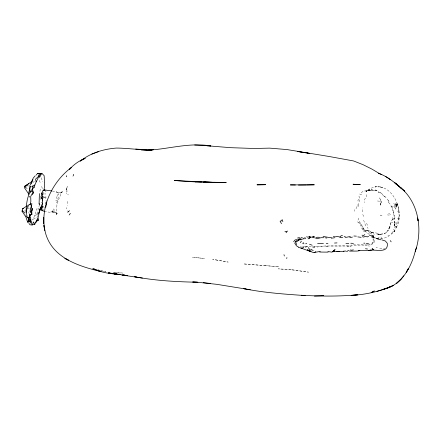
<?xml version="1.0" encoding="UTF-8"?>
<svg xmlns="http://www.w3.org/2000/svg" width="441" height="441" viewBox="0 0 441 441"><rect width="100%" height="100%" fill="white"/><g stroke="black" fill="none" stroke-linecap="round" stroke-linejoin="round"><path stroke-width="0.33" stroke-dasharray="2.21 1.65" d="M395.07 224.144L394.607 221.349L394.943 222.722L394.64 221.382L394.717 224.701L394.05 226.746L394.833 224.436L393.962 225.935L394.822 224.204M398.802 217.176L398.984 217.86L397.765 218.295L398.802 217.176L399.281 215.627L398.818 214.398C399.414 210.809 398.477 207.138 397.076 203.803L396.068 203.251L397.435 204.558L396.398 205.682M399.05 212.909L398.945 211.614C399.397 216.878 399.469 222.749 396.387 227.297L397.021 226.095L393.978 232.126L387.49 236.955L383.791 238.245L380.803 238.587M350.485 246.591L350.49 245.968L351.692 244.964L354.553 244.529L360.545 244.336L366.355 245.113C360.308 245.157 354.062 244.738 348.373 246.855L347.205 246.095L344.338 246.012C334.642 246.238 324.477 245.372 314.791 246.888L313.953 247.952C311.225 245.4 307.421 246.359 304.075 246.392L303.066 247.506L301.528 247.285M45.291 202.039L45.247 203.924L46.503 202.529L45.484 197.706M362.204 211.895L362.326 207.805M396.768 222.396L396.31 225.775L395.031 226.746L394.188 229.441L393.256 229.689M374.811 240.262L374.74 242.131L373.847 243.393M393.416 219.646L394.59 219.028L394.26 218.069L394.386 215.026M392.137 219.717L392.247 217.496L392.578 219.42C389.519 222.446 390.511 227.6 387.793 230.996L389.756 226.74L390.831 222.11M67.66 201.394L67.539 205.517M43.416 194.564L43.78 191.295M70.158 213.874L70.213 213.257L68.686 215.588L70.158 213.874L69.358 214.569M40.241 199.53L40.357 198.246M58.366 197.033L56.25 204.569M398.813 219.524L399.044 218.03M393.3 213.863L393.559 212.204L393.3 213.863L393.978 215.109L394.26 218.069L392.578 219.42M39.955 191.278L40.44 188.324M57.021 196.377L56.321 199.608M356.014 208.786L356.885 205.754L358.081 204.663L359.862 199.288L358.776 195.446M373.042 238.735L373.191 241.508L372.81 243.151L373.918 239.182M303.066 247.506L303.937 247.015L304.075 246.392L305.249 247.533L307.768 246.238M313.953 247.952L314.246 246.728L315.839 246.569L314.791 246.888L311.561 246.469M394.59 219.028L394.96 217.545L394.26 218.069M366.769 194.679L366.295 196.967L364.398 199.729L364.685 202.612M31.658 220.583L32.204 219.717L33.329 219.1L37.077 208.389M28.704 213.152L29.255 211.228M33.329 219.1L37.386 216.911L36.719 214.53L37.893 211.107L38.339 207.584L39.673 204.96M396.261 204.646L396.47 206.074L395.742 209.1L396.266 205.478L395.489 203.18C396.608 204.321 396.729 206.129 395.946 207.546L396.564 206.19L396.156 204.795L395.169 203.808L396.272 204.806L395.268 206.857L394.326 207.717M388.565 202.402L388.968 201.272L388.438 200.622L388.565 202.402C391.498 204.977 392.308 209.034 393.593 212.551L391.966 206.509M398.984 217.86L398.008 220.539L397.953 222.672L396.338 224.778M312.741 247.186L312.906 246.767M389.756 226.74L387.396 231.371L385.197 233.206L386.724 232.313L384.276 233.521L384.96 233.372L382.545 233.636L380.087 234.524L376.454 234.077M370.909 190.562L371.372 189.448M389.276 228.719L390.72 225.268M357.805 200.986L358.583 199.145M305.249 247.533L305.745 246.381L306.363 246.822M358.004 220.125L358.66 218.708L358.483 217.11M28.075 207.38L29.624 204.161L27.959 205.903M394.056 231.779L394.645 230.676L393.978 232.126L393.273 232.12L391.178 233.421M68.868 211.504L69.237 210.407L68.851 211.818L69.165 210.958L67.556 212.827L68.868 211.504L67.688 210.897L66.321 212M28.919 186.642L29.762 185.137M45.528 191.896L46.04 191.085L45.059 190.446M357.849 206.79L358.483 205.798L358.081 204.663M398.675 210.07L397.771 211.471L399.094 211.382L398.681 208.587M395.731 227.76L396.492 226.641L395.031 226.746M42.76 201.085L40.859 203.621L41.333 204.63M373.147 242.368L371.961 243.812L367.127 245.543M361.328 192.855L362.48 191.664L367.662 190.126L369.233 190.859L371.002 190.126L369.233 190.859L367.662 190.126M372.573 190.065L370.484 190.336L371.322 189.487L373.77 190.821L374.271 190.269L376.972 190.832L375.142 189.911L377.887 191.3L378.648 192.452L381.355 193.13L379.789 192.574M34.47 215.754L36.719 214.53L38.946 212.22M28.863 205.004L29.74 204.117L28.621 204.845M372.287 232.589L368.114 230.797L364.894 230.858L367.127 230.908L367.866 230.219L374.624 233.421M383.775 249.259L384.398 248.68L383.427 249.071M52.27 212.099L53.57 211.57L51.878 212.088L52.545 211.851L53.179 209.877L53.438 210.682M372.623 243.79L368.874 246.304M32.651 182.668L35.17 180.937M44.122 208.014L44.657 207.7M390.93 206.928L392.512 206.085M357.464 221.79L360.077 223.857L362.965 230.897L364.812 230.081L366.333 230.93M391.382 222.854L392.744 222.303M42.683 209.96L43.598 209.646M36.719 214.53L38.483 213.968M392.727 231.448L394.21 231.007L394.623 229.965L394.188 229.441M387.876 235.957L388.753 235.72M323.192 246.139L321.241 246.629L319.626 246.431L317.04 247.18L315.629 246.536M380.087 234.524L380.914 234.314L377.97 234L379.96 234.474L377.761 233.824L379.045 234.678L376.388 232.991L371.68 232.413L373.163 232.76M347.205 246.095L350.49 245.968M325.563 245.935L326.45 246.276L328.551 245.918M373.77 190.821L375.539 190.534M380.715 238.471L382.038 238.294M368.4 190.457L369.613 190.297L366.675 190.865L368.263 190.391L365.76 191.532L369.586 189.343L366.157 191.477C370.677 187.557 376.989 185.248 382.799 187.673L380.743 187.028L377.876 186.841C388.256 186.593 396.189 197.607 398.3 207.408L397.076 203.803M394.127 205.534L395.798 205.319L396.343 206.443L393.714 206.857M381.096 234.623L382.556 234.485M348.445 245.852L330.469 245.99M365.776 245.009L369.685 244.86M55.698 200.771L57.479 200.677M24.492 210.952L25.501 210.903M112.979 272.797L118.397 272.566L122.499 273.062L113.238 272.759M122.785 274.418L125.349 274.363L122.863 274.385M377.468 200.98L380.732 201.333L381.344 202.243M301.611 246.977L303.937 247.015M300.2 246.916L301.142 246.96M378.235 237.363L379.227 237.407M50.913 211.211L52.694 211.322L51.591 210.263M52.424 191.003L58.929 192.557L56.261 191.978L62.253 192.474L59.805 193.246L62.798 191.377L61.47 192.689L62.06 191.885C58.642 198.897 55.329 206.432 56.536 214.425L56.299 212.231L56.85 214.761L56.404 213.224L56.817 214.128L55.803 212.667L56.387 213.207L57.865 213.466M396.156 204.795L396.564 206.19M387.413 214.905L389.21 215.092M53.262 212.082L55.599 212.419L49.761 212.292L44.745 211.476M97.819 269.903L99.065 270.074M361.708 194.663L359.211 193.886M27.182 208.262L29.994 208.659M97.885 269.942L105.928 271.832M367.127 230.908L366.653 230.797L367.866 230.219L368.114 230.797M100.217 270.283L105.846 271.81M326.45 246.276L328.297 246.778M365.534 231.867L362.965 230.897M383.427 195.787L385.021 196.576L383.427 195.787L381.498 193.191L382.016 193.759L380.748 192.855M369.602 233.041L370.837 233.487L372.083 233.289L374.453 234.226M379.701 248.2L382.347 248.608L382.827 249.479M376.057 247.252L377.391 247.77M388.565 213.538L391.454 214.673M358.649 222.688L360.71 223.587L362.656 226.801L361.493 224.656L361.758 225.125M371.322 189.487L372.623 190.093M369.53 234.502C366.201 232.925 363.963 229.711 362.304 226.525M25.358 187.475L28.693 189.387M54.849 212.308L56.387 213.207M370.677 232.021L371.813 232.694M362.237 228.521L364.812 230.081L362.926 227.771M393.659 203.422L395.798 205.319M67.633 194.376L68.476 194.933M380.875 236.955L381.719 237.517M368.13 230.968L369.872 233.052M26.868 215.384L27.937 216.514M54.359 210.925L54.987 211.608M384.613 196.129L388.968 201.272M66.216 192.789L66.597 193.709M33.097 192.546L33.836 193.527L32.888 191.124L33.83 193.842L33.251 190.374M53.565 208.907L54.43 210.148M359.095 221.2L360.71 223.587M39.266 180.441L40.363 182.866M362.767 214.469L363.753 216.658M366.625 223.256L367.507 225.516M394.607 221.349L395.075 222.683M363.632 220.213L365.986 226.779M41.686 186.444L42.579 189.415M367.59 227.054L367.992 228.46M29.183 196.124L29.481 197.281L29.293 195.556M378.433 191.576L378.648 192.452M41.482 177.751L42.435 181.808M66.398 207.568L66.602 208.951M396.36 204.453L396.453 205.892M45.021 193.031L45.07 194.481M354.663 209.591L354.68 211.283M66.839 188.031L66.74 189.432L67.297 186.56L66.718 188.511L66.839 188.031M58.206 193.808L57.661 196.14L58.206 193.808M380.754 203.604L380.539 205.17L380.974 202.86L380.269 204.707L381.636 201.465L381.112 200.148L379.321 197.91L380.236 199.299L380.754 203.604M66.321 176.709L66.255 176.995L66.812 174.785L66.321 176.709M73.669 174.239L72.688 176.946L73.669 174.239M380.936 215.054L380.5 215.429L382.011 215.191L380.936 215.054M376.57 186.78L375.148 186.934L377.038 186.752L376.57 186.78M291.38 269.594L278.321 268.856L292.317 269.98L308.48 272.13L291.38 269.594M265.653 265.68L243.537 263.911L278.988 266.744L265.653 265.68M204.26 258.443L192.612 257.324L204.26 258.443M217.452 260.173L212.645 259.341L228.157 262.075L217.452 260.173M66.927 190.495L66.712 188.908L66.938 191.763L66.927 190.495"/><path stroke-width="0.66" d="M28.092 204.993L26.818 208.995L26.074 216.178L27.981 217.904L29.354 217.176L29.371 213.962L30.853 214.822L31.901 214.442L31.785 211.2L32.645 208.466L31.438 212.044M42.54 204.332L42.209 198.632L42.766 200.142L41.928 198.174M39.084 203.924L39.806 204.216L39.084 203.924L39.398 193.588M31.283 221.106L30.964 223.207L32.425 224.827L35.048 224.1L35.363 221.829L35.859 222.881L37.033 219.844L38.196 220.528L38.091 217.402L40.103 209.243L39.089 212.198M25.991 212.523C26.488 203.61 26.84 193.505 34.222 187.249C34.982 182.778 38.389 179.222 39.029 174.801L41.063 174.664L40.903 173.451L37.568 173.407L36.168 175.11M32.342 194.773L32.325 190.997L32.755 188.798L31.984 186.295L34.9 184.994M380.947 239.81L376.939 238.564L378.527 238.895M26.945 205.941L22.458 208.874L22.05 211.267L25.876 216.9L27.518 221.867L28.577 221.365L28.737 218.543L28.312 217.369M42.314 203.125L42.044 206.134L40.357 207.931M31.901 214.442L31.024 212.7L31.438 205.793L31.923 203.714L30.247 203.979L30.853 201.443L30.716 196.416L32.182 193.676M303.463 238.884L298.496 239.865L298.607 239.165L302.322 237.341M30.401 185.981L29.773 189.481L30.054 192.215L32.325 190.997M29.343 189.911L30.082 186.014M286.711 258.586L286.92 257.555M381.592 174.52L378.521 173.263C386.432 176.086 393.096 181.334 399.529 186.582L398.179 185.534L401.63 188.539L395.285 183.313L404.717 191.24L400.946 187.932C418.669 202.926 422.82 229.982 415.306 251.238L415.549 250.053C411.607 266.877 401.569 285.592 383.152 289.368L391.233 286.529M81.436 160.287L85.218 158.319C79.182 160.745 73.763 164.46 69.485 169.377L71.558 167.36C51.58 182.238 38.643 209.585 45.875 234.287C53.322 258.454 79.264 266.314 101.16 271.634M45.721 207.253L46.785 202.38M28.373 194.47L29.553 189.476M27.888 221.9L28.737 218.543L29.949 216.255L29.894 215.169M308.061 238.862L309.124 238.388L309.736 236.277L310.685 237.181L312.509 237.06L314.29 237.892L313.413 236.271L312.509 237.06M415.306 251.238L416.497 247.335M32.425 224.827L33.422 221.933L34.679 224.397M40.225 209.326L38.483 213.968M40.644 208.113L41.063 206.895L42.044 206.134L41.57 205.131M373.196 237.71L373.681 236.723L373.251 235.808L371.78 235.18L369.475 235.571M44.321 182.254L44.635 186.108L43.946 189.994L44.811 190.369L42.59 190.81L42.485 192.513L41.454 193.158L42.402 193.93L40.985 196.46L41.14 197.772L42.694 198.935M286.044 232.71L287.499 230.99M41.063 174.664L39.596 177.409L39.029 174.801M371.261 236.839L372.513 236.999L373.251 235.808M300.387 242.66L301.357 241.128M29.354 217.176L30.853 214.822M32.364 180.821L30.633 184.454L33.207 178.103L35.225 175.766M300.084 239.871L298.805 239.86L298.226 240.714L296.065 242.004L295.398 241.64L298.607 239.165M28.577 221.365L30.368 221.002L30.87 218.94L29.817 219.574L31.234 222.468L28.577 221.365L29.817 219.574L30.567 217.148L28.737 218.543M40.313 207.887L41.063 206.895M33.003 179.73L31.339 181.896L26.157 185.325M293.634 241.712L294.902 240.108L296.633 239.386M401.056 279.147L396.459 283.519L401.056 279.147L403.796 275.796M36.316 220.693L37.033 219.844M44.745 211.476L42.209 210.616L39.955 209.045L41.487 208.45L41.443 207.717L39.955 209.045L41.162 209.982L42.16 209.547L41.669 207.27L42.529 206.272M333.319 236.657L335.667 236.839L337.404 236.404L339.895 237.098L341.036 235.841L342.475 235.395M327.889 251.535L331.952 252.142L335.149 249.705L333.258 250.527M22.05 211.267L22.59 210.732L24.839 213.124M38.968 175.959L35.578 179.118L36.118 181.846M43.483 206.708L42.523 207.524L41.669 207.27M80.212 161.323L81.794 160.039M309.124 238.388L310.685 237.181M364.823 234.557L363.401 235.654L362.044 235.13M81.899 159.929C91.722 152.564 104.241 149.019 116.341 148.066C128.778 148.143 141.208 150.364 153.606 149.648L147.685 150.199L141.098 149.813L147.685 150.199L152.228 149.918L149.256 150.116C170.017 148.744 189.828 142.393 210.815 145.954L194.679 145.034M302.581 243.36L303.502 242.754L303.904 243.851M28.737 183.77L24.812 186.135L24.244 187.502L28.235 193.29M344.112 236.927L345.292 236.282M309.736 236.277L307.956 237.247L306.622 236.751M368.593 236.299L367.414 236.883L364.988 236.442L363.803 237.071L362.337 236.723M39.955 209.045L40.864 208.637M390.935 286.457L387.578 287.863L393.565 285.371L391.465 286.242M44.017 190.264L44.75 189.972L51.834 190.947M36.118 221.343L38.196 220.528L37.656 218.119M303.441 238.399L305.216 237.699M91.8 154.118L98.514 151.676M44.811 190.369L43.637 190.821L43.99 189.944L44.75 189.972M342.674 237.291L341.488 237.727L339.895 237.098M301.357 295.266C320.138 296.308 339.118 296.523 357.894 294.77L351.141 295.409C363.665 294.753 376.123 292.328 387.821 287.764M22.458 208.874L23.577 208.488M315.745 237.787L317.349 237.241L319.422 237.324M376.961 291.363L382.634 289.632M305.674 243.79L306.76 243.471M352.464 237.071L349.674 237.693M297.493 238.035L299.555 237.501M320.309 251.409L316.23 252.125L315.199 251.53M358.39 250.709L369.949 250.378L371.316 250.03L368.5 250.405M298.017 240.058L298.805 239.86M350.413 236.47L345.264 237.506M298.496 239.865L301.021 239.38M304.764 238.818L305.784 238.62M353.373 249.882L351.626 250.218L350.341 249.97M331.29 238.223L334.725 237.743M359.801 250.615L357.105 251.072L349.509 251.111M376.046 238.322L377.981 238.934M27.976 185.672L24.812 186.135L26.052 187.877M350.771 243.234L353.45 243.41M46.002 197.088L44.128 197.298L42.485 196.46L42.402 193.93M332.597 251.783L334.228 251.602M331.456 237.506L329.956 237.633L323.071 236.431M323.964 237.693L320.982 237.71L316.836 238.735L315.717 238.454M42.981 210.572L42.209 210.616M343.478 251.172L345.887 251.017M314.416 296.109L323.545 295.586L321.241 295.707M326.241 243.454L327.944 243.355M334.504 243.041L336.99 242.897M346.461 251.364L347.541 251.309M40.903 173.451L41.978 173.484L37.568 173.407L41.978 173.484L44.161 175.694L44.469 181.907M337.415 251.497L339.802 251.414L333.385 251.568M306.192 185.016L298.452 185.077M369.949 250.378C375.958 249.099 388.504 253.884 387.308 243.327L385.368 240.99L381.889 239.898M306.864 184.994L314.312 184.796L290.288 184.906L295.376 185.005M336.819 251.513L343.98 251.398M319.659 252.054L328.154 252.131M314.907 252.351L312.823 252.362L309.604 251.133L307.427 249.683L309.962 251.315L310.944 251.403M347.679 250.697L349.018 250.697M204.216 182.067L211.471 182.354M203.731 182.056L205.44 182.083M203.803 182.067L226.25 182.497L213.438 182.425M207.678 182.183L211.972 182.304L175.965 180.639M201.471 182.05L195.44 181.879L207.623 182.232M134.373 276.678C155.078 280.68 176.191 281.788 197.232 282.229L216.774 284.324L250.334 289.759M207.226 145.784L230.83 147.691L254.187 148.479L269.683 148.126L287.08 149.582L328.953 156.461L353.61 160.959L363.026 164.68L372.039 169.168L379.657 173.732M363.775 243.156L364.928 243.2M361.135 237.33L357.811 236.905M197.915 282.251L192.717 282.008L197.232 282.229M188.318 181.516L195.578 181.912M317.608 243.438L323.407 243.625M187.679 181.477L174.261 180.457L175.397 180.578M353.88 236.007L356.394 236.155M118.359 274.291L108.277 272.808L109.522 273.018M42.116 193.202L41.454 193.158L41.912 194.724M345.948 243.46L348.798 243.664M135.696 149.052L140.558 149.405M301.363 295.255L305.095 295.564C284.539 294.164 263.916 292.73 243.686 288.618L245.273 288.894M118.072 274.379L115.658 274.126L120.239 274.649M284.914 231.564L286.562 231.74M121.815 275.019L127.493 275.653C116.38 273.789 104.545 274.082 94.236 269.126L97.533 270.35M203.224 282.659L210.385 283.464M372.513 236.999L373.136 237.076L373.836 238.052M298.105 151.528L303.193 152.443L297.454 151.445M314.025 252.285L315.745 252.511M122.686 275.118L142.432 278.078M38.229 173.385L39.299 173.534M365.462 248.724L367.562 249.033M118.337 274.374L113.26 273.64L118.85 274.616L113.326 273.64M32.165 225.081L29.707 224.684L29.497 223.565M99.181 271.303L100.515 271.518M325.425 237.842L326.858 238.079M110.768 273.227L112.014 273.431M309.604 251.133L310.828 251.342M134.918 276.772L136.561 277.053M99.804 271.099L98.1 270.603M373.036 237.473L375.186 237.864M366.328 243.426L368.908 243.912M116.584 274.148L118.072 274.451M309.962 251.315L300.966 248.085L302.063 248.349M301.997 248.338L298.546 247.39M312.173 245.224L309.532 244.264M31.984 186.295L34.222 187.249M311.004 250.378L309.902 249.882L308.281 247.566M313.413 236.271L314.543 236.811M310.877 249.126L313.237 250.659M298.568 247.098L296.418 245.78L294.61 242.903M385.831 176.587L390.23 179.454L389.987 179.278M27.518 221.867L28.516 223.08M390.252 240.604L391.173 241.828M30.247 203.979L31.438 205.793L30.065 210.296L31.024 212.7M281.474 223.675L280.085 221.145L281.336 220.853L282.218 219.646L282.852 221.68M296.672 244.601L295.398 241.64M283.971 254.683L284.373 256.012M27.948 216.978L27.981 217.904M43.736 217.562L43.709 223.289L43.736 217.562M408.553 268.255L406.2 272.461L408.553 268.255M42.485 196.46L41.14 197.772L43.031 198.097L42.485 196.46M374.244 290.999L371.212 292.642L374.244 290.999M265.532 184.685L257.109 184.829L265.532 184.685M306.798 152.702L304.72 152.658L309.841 153.578L306.798 152.702M355.424 184.355L353.037 184.255L360.308 184.658L355.424 184.355M209.194 182.464L206.327 182.326L213.058 182.673L209.194 182.464M112.069 273.47L109.021 273.122L112.047 273.492M373.775 249.65L372.772 249.413L372.116 248.647L373.775 249.65M94.104 269.104L92.803 268.784L94.661 269.313L94.104 269.104M66.701 259.308L64.877 258.376L68.46 260.212L66.701 259.308M395.329 183.219L394.43 182.524L397.253 184.823L395.329 183.219M417.93 219.921L417.506 217.953L418.134 220.88L417.93 219.921M44.552 229.055L43.874 225.472L44.789 230.323L44.552 229.055"/></g></svg>
